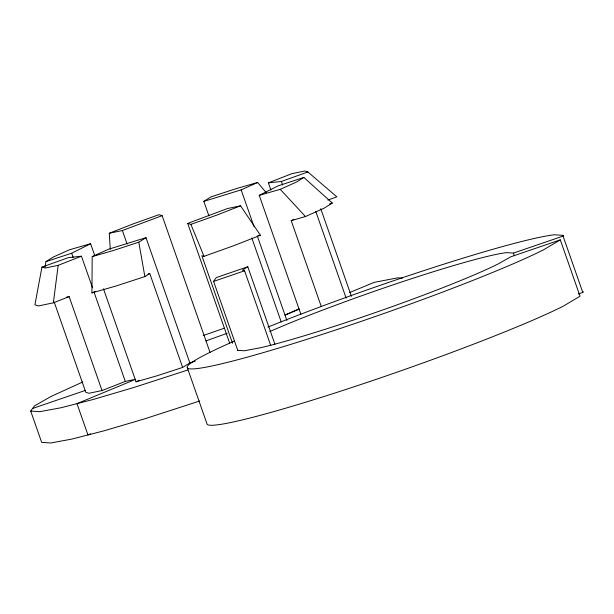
<?xml version="1.0" encoding="UTF-8"?>
<svg xmlns="http://www.w3.org/2000/svg" width="614" height="614" viewBox="0 0 614 614"><rect width="100%" height="100%" fill="white"/><g stroke="black" fill="none" stroke-linecap="round" stroke-linejoin="round"><path stroke-width="0.92" d="M182.642 367.433L149.755 273.514L144.866 276.584L115.739 286.086L91.954 292.909L92.184 256.591L108.686 249.2L145.994 237.687L189.841 362.912L182.642 367.433L156.984 375.806L136.039 381.808L103.467 288.803M81.462 256.199L68.461 257.611L41.944 267.098L34.914 304.836L38.521 305.933L53.349 302.832L58.184 265.332L81.462 256.199L92.499 287.728M44.983 267.174L45.958 261.625L53.142 257.113L69.597 249.737L90.603 243.72L94.702 255.432M199.65 401.011L144.52 418.886L103.95 430.836L71.953 439.064L50.709 442.993L41.66 442.356L30.7 411.05L34.476 405.9L50.809 396.583L82.829 381.969M187.431 368.001L207.164 424.351A199.504 13.915 -19.3 0 0 356.389 385.999A199.504 13.915 -19.3 0 0 563.191 306.217L580.03 296.217L560.298 239.867L543.459 249.867A199.504 13.915 -19.3 0 1 269.715 350.74A199.504 13.915 -19.3 0 1 234.295 341.123M269.753 331.575A146.301 10.208 -19.3 0 1 401.779 281.933A146.301 10.208 -19.3 0 1 506.78 252.615L513.411 253.083L563.061 236.091L563.568 235.4L554.526 234.771A199.504 13.915 -19.3 0 0 267.927 327.062M578.281 293.983L582.793 292.441L583.3 291.75M92.184 256.591L113.137 250.581L138.787 242.208L145.994 237.687M208.89 215.79L203.84 201.377L211.047 196.856L236.697 188.483L257.65 182.481L266.269 192.704M321.245 306.424L291.197 220.633L305.45 216.542L324.131 208.177L332.297 203.057L303.876 177.446L296.692 181.959L280.237 189.327L259.231 195.352L300.875 314.268M274.918 344.216L247.787 266.745L242.384 270.137L244.572 270.797L270.759 345.575M45.958 261.625L71.677 253.229L90.603 243.72M259.231 195.352L278.165 185.842L303.876 177.446M203.84 201.377L241.148 189.864L257.65 182.481M91.954 292.909L95.4 291.366M291.197 220.633L293.799 219.467M136.039 381.808L139.508 380.258M298.895 308.865L285.003 315.089L299.156 309.21M349.389 292.655L374.164 282.363L397.795 277.827L402.316 278.142M90.58 433.86L87.948 434.95L76.988 403.644L135.763 379.229L125.31 381.417L102.031 390.55L88.976 393.282L85.799 392.315L54.178 302.011M110.29 249.368L109.277 233.259L132.494 224.148L158.949 214.693L162.134 215.66L210.057 352.505M270.897 190.079L268.379 182.872L291.658 173.739L304.713 171.007L307.89 171.974L336.848 196.841L327.845 200.057M232.529 343.28L201.852 255.685L204.017 256.337L234.041 245.6L260.405 235.254L240.558 205.805L217.341 214.915L190.893 224.379L187.707 223.412L229.667 343.226M53.349 302.832L69.144 296.631L102.031 390.55M109.277 233.259L122.363 230.526L162.134 215.66M187.707 223.412L227.472 208.545L240.558 205.805M203.219 335.528L224.34 328.191M268.379 182.872L281.373 181.46L307.89 171.974M205.982 340.877L227.157 333.302M247.787 266.745L216.289 277.589L213.465 281.45L244.572 270.797M32.588 408.479L85.538 390.351M560.298 239.867L510.648 256.859L498.668 263.69A146.301 10.208 -19.3 0 1 259.791 347.9L244.211 350.786L237.58 350.318M187.807 370.012L133.553 387.58L92.983 399.537L60.986 407.757L39.741 411.687L30.7 411.05M329.68 203.909L332.297 203.057M147.982 274.09L149.755 273.514M189.841 362.912L195.206 361.162M58.184 265.332L45.121 268.057L41.944 267.098M258.632 235.63L260.405 235.254M66.343 297.222L69.144 296.631M280.237 189.327L305.45 216.542M190.893 224.379L204.017 256.337M563.061 236.091L582.793 292.441M513.411 253.083L514.355 255.762M320.746 208.699L351.423 296.293M315.788 211.462L346.15 298.151M281.373 181.46L282.632 185.06M241.148 189.864L254.089 226.804M257.243 235.814L286.884 320.454M251.84 238.017L281.25 321.997M213.618 281.458L237.733 350.333M122.363 230.526L127.098 244.034M94.08 292.233L125.31 381.417M71.677 253.229L73.25 257.734M138.787 242.208L144.866 276.584"/></g></svg>
